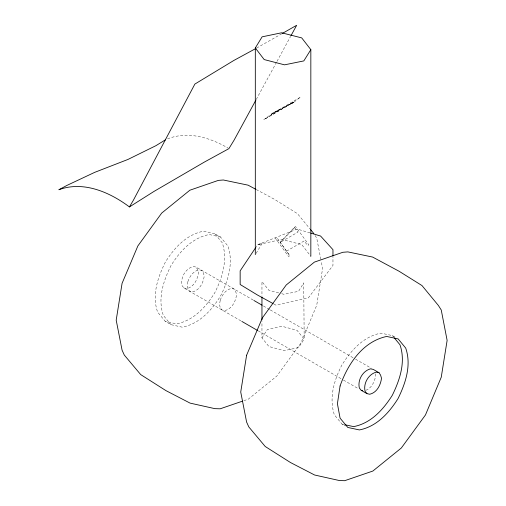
<?xml version="1.0" encoding="UTF-8"?>
<svg xmlns="http://www.w3.org/2000/svg" width="506" height="506" viewBox="0 0 506 506"><rect width="100%" height="100%" fill="white"/><g stroke="black" fill="none" stroke-linecap="round" stroke-linejoin="round"><path stroke-width="0.38" stroke-dasharray="2.53 1.9" d="M256.264 99.435L276.643 62.023M277.022 61.327L290.608 36.388M256.112 253.316L262.108 243.494L257.611 244.721L256.302 246.688M261.956 337.837L267.351 329.532L281.962 326.288L296.997 330.298L304.188 339.121L298.572 347.552L284.189 350.671L268.901 346.515L261.956 337.837L261.956 321.436M286.522 251.153L304.239 240.913L307.49 245.397L308.862 244.891L295.624 226.599L294.498 227.245L280.242 242.342L289.729 255.65L288.629 256.574L275.397 238.275L276.744 237.497L289.729 255.65M294.707 227.536L280.242 242.342L297.996 232.09L294.498 227.245M271.197 114.375L300.596 97.032L293.353 102.636L291.779 103.54L293.777 102.085L271.197 114.375L272.949 112.99L279.888 109.359M272.949 112.99L263.683 119.764L293.777 102.085L272.57 113.293M265.707 118.594L293.777 102.085M256.618 48.057L282.399 33.402M167.53 138.878C187.593 130.801 210.173 137.543 228.016 148.062M243.879 400.676L248.326 399.152L276.795 376.103L300.937 343.068L316.718 305.314L322.6 268.496L321.127 260.9M365.882 390.303C372.03 387.9 374.876 381.107 375.787 374.965L375.414 373.713M253.221 300.083L196.043 267.073L193.26 266.479C185.405 268.566 180.098 277.946 182.116 285.763L183.975 287.996L241.153 321.006M183.975 287.996L186.758 288.591C193.962 286.927 197.612 279.401 198.523 272.62L197.593 269.483L196.043 267.073M394.971 337.072L392.428 335.604L380.917 333.144C363.384 336.509 351.082 350.405 341.98 364.845C334.093 380.132 328.824 397.887 334.352 414.85L342.081 424.148L345.263 425.982M342.081 424.148L344.396 424.642M214.784 233.728L203.532 231.204C186.316 234.525 174.096 248.06 165.234 262.336C157.695 277.617 151.73 295.213 157.6 312.075L165.234 321.348L170.965 324.656L182.249 327.18C199.44 323.853 211.647 310.279 220.515 296.048C228.244 280.748 233.576 263.082 228.035 246.169L220.515 237.036L214.784 233.728L222.305 242.861C227.845 259.768 222.507 277.44 214.784 292.74C205.917 306.971 193.709 320.545 176.518 323.872L165.234 321.348M220.515 237.036L209.269 234.512C192.046 237.833 179.832 251.368 170.965 265.644C163.425 280.925 157.461 298.521 163.33 315.383L170.965 324.656M278.673 292.898L268.901 290.292L261.956 281.614L261.956 296.453M281.684 293.701L283.936 294.302L298.572 291.329L303.714 282.879L304.188 339.121M310.051 232.893L297.25 229.06L257.611 244.721L281.614 239.439L301.715 244.562L310.836 256.308M256.238 189.535L274.568 199.37L297.452 213.665L309.881 228.75M273.822 303.998L275.871 305.118L308.312 297.914L332.961 265.46L332.961 256.782M263.455 305.991L269.597 309.539M270.28 309.931L354.889 358.779M355.573 359.178L371.265 368.235M258.212 330.854L342.821 379.702M343.504 380.101L358.514 388.766M392.428 335.604L393.839 337.319M315.086 235.518L316.718 238.105L320.981 260.141M187.852 281.728L187.233 285.757L187.852 289.071L189.706 291.304L192.495 291.905C199.693 290.235 203.342 282.709 204.253 275.928L203.323 272.797L201.774 270.381L198.991 269.787C193.229 271.064 189.649 276.459 187.852 281.728M220.192 300.4L219.572 304.429L220.192 307.743L222.045 309.976L224.835 310.576C232.039 308.907 235.682 301.38 236.593 294.6L235.663 291.469L234.12 289.052L231.331 288.458C225.568 289.736 221.989 295.131 220.192 300.4"/><path stroke-width="0.76" d="M255.884 100.131L234.095 140.13L228.883 148.65L204.367 162.078L154.134 191.338L129.435 206.935C109.789 192.179 83.319 180.629 58.873 189.731L66.868 185.443L94.666 172.369L127.986 159.434L155.949 145.665L165.532 139.751M290.988 35.692L296.649 25.3L282.399 33.402M129.435 206.935L133.388 200.224L194.867 84.078L233.93 60.404L255.941 48.443M255.315 254.626L255.315 47.969L262.108 36.837L281.614 32.782L301.715 37.899L310.836 49.651L310.836 256.308M310.836 49.651L303.815 60.916L284.536 64.838L264.183 59.575L255.315 47.969M255.865 247.339L240.154 270.868L240.154 284.498L257.44 294.998L273.139 303.619M242.393 401.188L220.161 408.804L214.822 408.639L190.06 403.105L165.943 390.626L140.7 374.598L124.293 355.06L122.079 350.177L116.197 320.153L122.079 283.335L137.86 245.948L161.692 213.089L189.858 190.218L218.326 180.389L223.329 179.991L248.085 185.164L255.555 189.168M379.045 372.726L376.255 372.131C368.406 374.219 363.093 383.599 365.117 391.416L366.97 393.649L369.76 394.244C376.964 392.58 380.613 385.053 381.518 378.273L380.588 375.136L379.045 372.726L373.314 369.418L370.525 368.823C362.675 370.911 357.362 380.284 359.387 388.108L361.24 390.341L366.97 393.649M361.24 390.341L362.638 390.638M345.168 424.806L353.669 426.621C371.012 423.269 383.301 409.556 392.327 395.249C399.923 379.709 405.882 361.872 399.974 344.769L394.313 337.894M310.804 233.121L320.602 236.049L332.961 249.679L332.961 255.992M253.904 300.475L262.095 305.207M241.836 321.405L257.529 330.462M310.38 229.351L313.859 233.576M261.956 297.231L261.956 319.874M340.083 385.964L337.413 403.693L340.083 418.158L347.812 427.456L359.399 429.936C376.742 426.577 389.038 412.864 398.058 398.557C405.654 383.023 411.618 365.18 405.704 348.077L398.159 338.912L386.647 336.452C362.65 341.582 347.723 364.168 340.083 385.964M246.605 355.231L240.73 392.049L246.605 422.074L248.825 426.956L265.226 446.501L290.469 462.522L314.593 475.001L339.349 480.536L344.687 480.7L372.852 471.048L401.328 448L425.464 414.971L441.251 377.21L447.127 340.393L441.251 310.001L438.386 305.472L421.985 285.561L399.101 271.267L372.618 257.061L347.862 251.893L342.859 252.285L314.384 262.114L286.225 284.986L262.393 317.844L246.605 355.231"/></g></svg>
